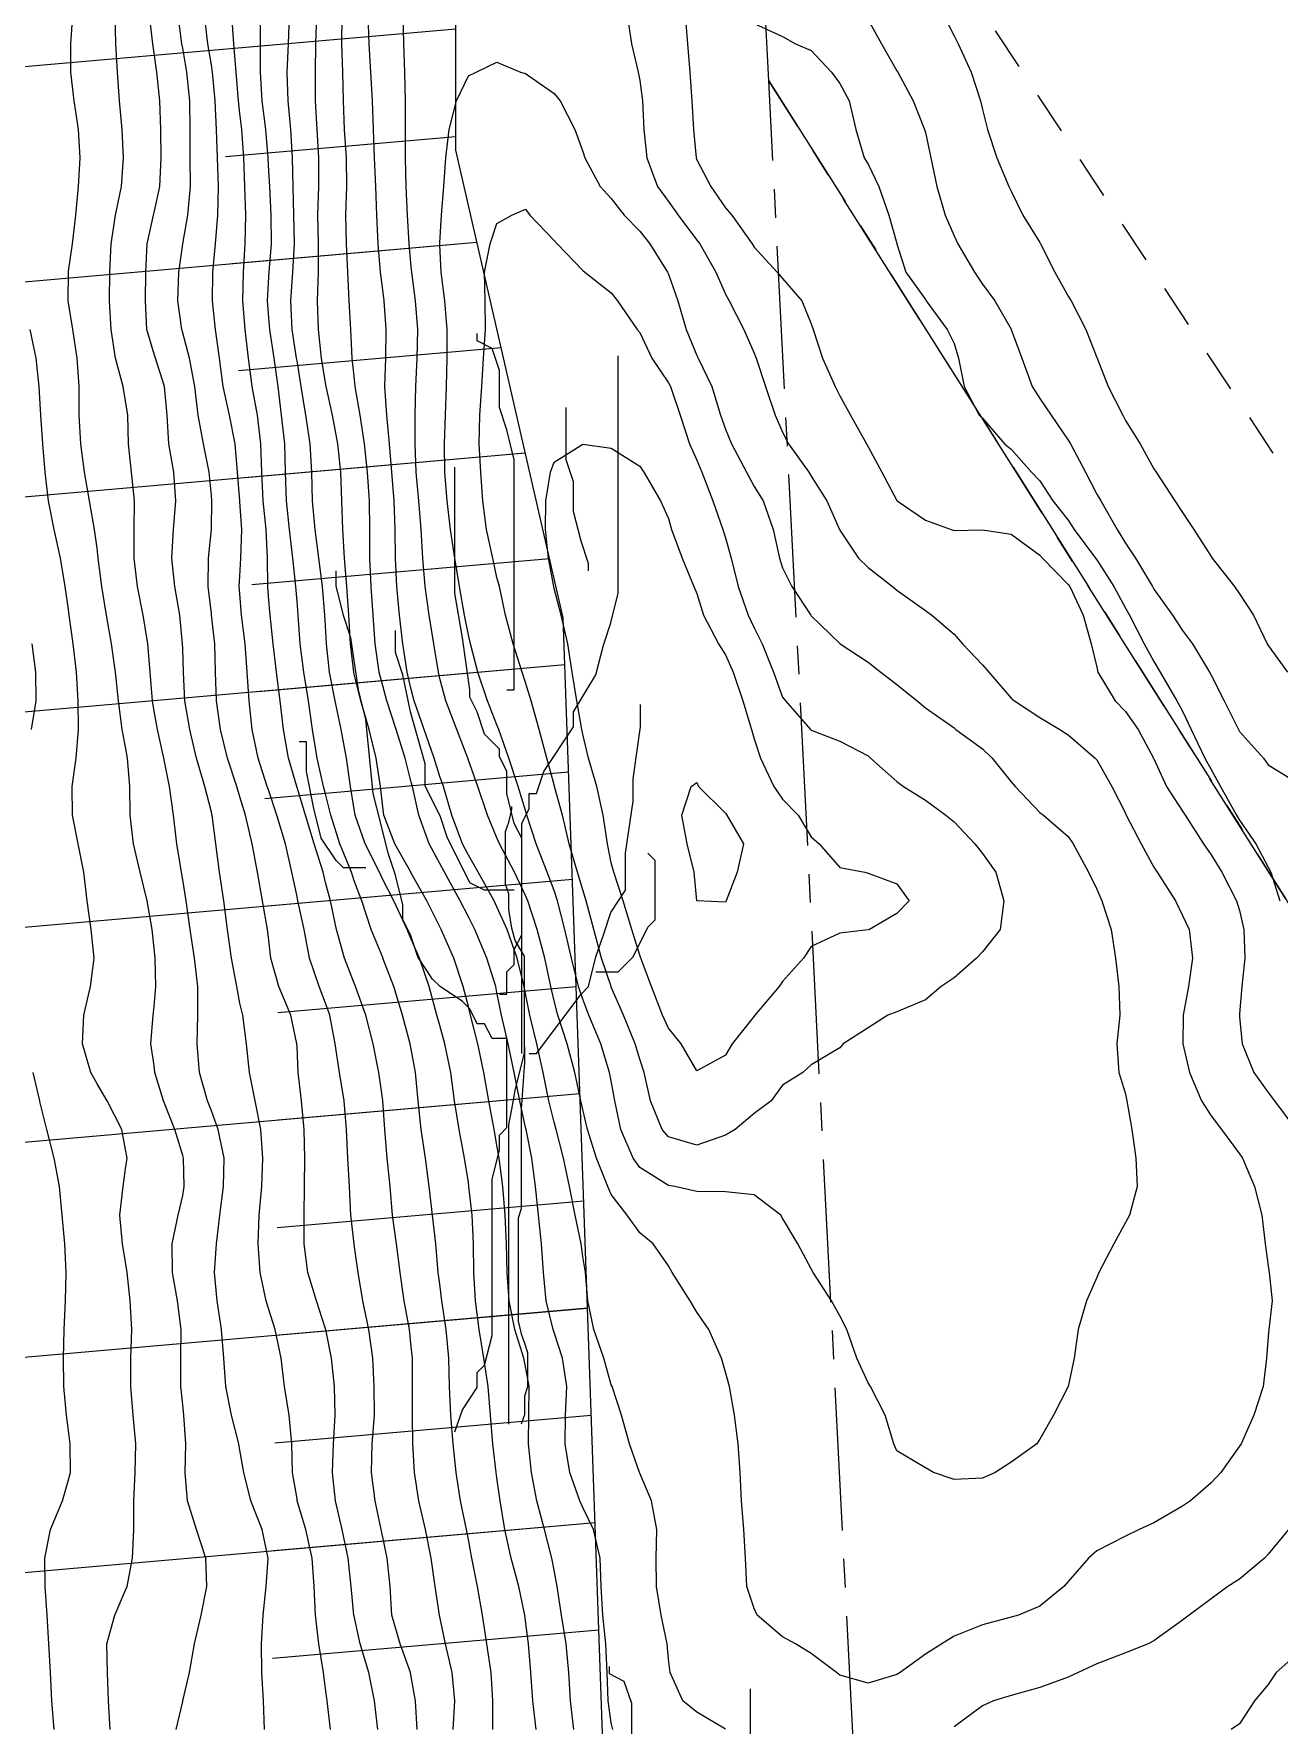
# Model space of a CAD drawing. Header units: centimetres. Extents: x 0 to 642158, y -847 to 649707.
# Drawn here: x 617117.14 to 617138.94, y 621422.33 to 621451.92 of the extents above; entities that cross this region are included whole.
import ezdxf

# ---------------------------------------------------------------- set-up
doc = ezdxf.new("R2010")
doc.units = ezdxf.units.CM
doc.header["$MEASUREMENT"] = 0
doc.linetypes.add('CENTERX2', pattern=[4, 2.5, -0.5, 0.5, -0.5])
doc.linetypes.add('JIS_02_0.7', pattern=[1.35, 0.75, -0.6])
doc.layers.add('MEV_schema paysager_Ha', color=7, linetype='Continuous', lineweight=25, transparency=0.13)
for name, color, linetype, lineweight in [('MEV_schema paysager_V', 7, 'Continuous', 20), ('MEV_vegetal_V', 7, 'Continuous', 25), ('WAL_parcellaire agricole', 7, 'JIS_02_0.7', 25), ('WAL_topographie 0.5', 253, 'Continuous', 20)]:
    doc.layers.add(name, color=color, linetype=linetype, lineweight=lineweight)
doc.layers.add('SPW_parcellaire cadastral', color=7, linetype='CENTERX2', lineweight=25, true_color=0xff0542)
picture_1 = doc.add_image_def('image2.png', size_in_pixel=(6614, 11023))

# ---------------------------------------------------------------- blocks, each defined once
blk = doc.blocks.new('legende vegetal')
at = {"layer": 'MEV_vegetal_V'}
for points in [[(617125.325, 621440.252), (617125.455, 621440.252), (617125.455, 621444.278), (617125.325, 621444.798), (617125.195, 621445.188), (617125.195, 621445.837), (617125.065, 621446.226), (617124.805, 621446.356), (617124.805, 621446.487)], [(617125.195, 621434.927), (617125.325, 621434.927), (617125.325, 621435.317), (617125.455, 621435.446), (617125.455, 621435.706), (617125.585, 621435.966), (617125.585, 621437.914), (617125.715, 621438.174), (617125.715, 621438.434), (617125.845, 621438.434), (617125.975, 621438.823), (617126.494, 621439.603), (617126.494, 621439.863), (617126.884, 621440.512), (617127.014, 621441.031), (617127.144, 621441.421), (617127.274, 621441.94), (617127.274, 621446.097)], [(617126.754, 621442.33), (617126.754, 621442.46), (617126.624, 621442.85), (617126.494, 621443.369), (617126.494, 621443.889), (617126.365, 621444.278), (617126.365, 621445.188)], [(617125.585, 621433.888), (617125.585, 621437.654), (617125.455, 621437.914), (617125.325, 621438.434), (617125.325, 621438.823), (617125.195, 621439.083), (617125.195, 621439.213), (617124.935, 621439.473), (617124.805, 621439.863), (617124.675, 621440.122), (617124.675, 621440.252), (617124.546, 621441.161), (617124.415, 621441.94), (617124.415, 621444.149)], [(617124.415, 621427.264), (617124.546, 621427.653), (617124.805, 621428.043), (617124.805, 621428.303), (617124.935, 621428.433), (617125.065, 621428.952), (617125.065, 621431.68), (617125.195, 621432.2), (617125.195, 621432.459), (617125.325, 621432.589), (617125.325, 621434.148), (617125.065, 621434.148), (617124.935, 621434.407), (617124.805, 621434.407), (617124.675, 621434.667), (617124.546, 621434.797), (617124.156, 621435.057), (617124.026, 621435.187), (617123.766, 621435.576), (617123.636, 621435.966), (617123.506, 621436.226), (617123.506, 621436.486), (617123.376, 621437.005), (617123.246, 621437.395), (617123.116, 621437.914), (617122.986, 621438.434), (617122.856, 621439.732), (617122.726, 621440.252), (617122.596, 621441.161), (617122.466, 621441.551), (617122.337, 621442.07), (617122.337, 621442.33)], [(617125.455, 621436.745), (617124.935, 621436.745), (617124.675, 621436.875), (617124.546, 621437.135), (617124.285, 621437.654), (617124.156, 621438.044), (617123.896, 621438.564), (617123.896, 621438.953), (617123.636, 621439.863), (617123.506, 621440.512), (617123.376, 621440.901), (617123.376, 621441.291)], [(617125.715, 621433.888), (617125.845, 621433.888), (617126.624, 621434.927), (617126.754, 621435.057), (617126.884, 621435.576), (617127.014, 621435.966), (617127.144, 621436.356), (617127.404, 621436.745), (617127.404, 621437.395), (617127.534, 621438.304), (617127.534, 621438.694), (617127.664, 621439.603), (617127.664, 621439.992)], [(617122.856, 621437.135), (617122.466, 621437.135), (617122.337, 621437.265), (617122.077, 621437.654), (617121.947, 621438.174), (617121.817, 621438.823), (617121.817, 621439.343), (617121.687, 621439.343)], [(617125.359, 621427.399), (617125.359, 621432.64), (617125.413, 621432.914), (617125.468, 621433.241), (617125.632, 621433.896), (617125.632, 621435.589), (617125.468, 621435.862), (617125.413, 621436.08), (617125.359, 621436.408), (617125.359, 621436.681), (617125.304, 621436.844), (617125.304, 621437.772), (617125.359, 621437.937), (617125.413, 621438.155), (617125.413, 621438.209)], [(617126.884, 621435.317), (617127.274, 621435.317), (617127.404, 621435.446), (617127.534, 621435.576), (617127.794, 621436.096), (617127.923, 621436.226), (617127.923, 621437.265), (617127.794, 621437.395)], [(617125.632, 621434.005), (617125.632, 621433.732), (617125.577, 621432.914), (617125.577, 621431.166), (617125.523, 621431.003), (617125.523, 621429.201), (617125.577, 621428.982), (617125.632, 621428.819), (617125.686, 621428.655), (617125.686, 621428.054), (617125.632, 621427.891), (617125.632, 621427.563), (617125.577, 621427.399)], [(617127.639, 621416.925), (617127.769, 621416.925), (617127.769, 621420.951), (617127.639, 621421.47), (617127.51, 621421.86), (617127.51, 621422.51), (617127.379, 621422.899), (617127.12, 621423.029), (617127.12, 621423.159)], [(617127.51, 621411.6), (617127.639, 621411.6), (617127.639, 621411.989), (617127.769, 621412.119), (617127.769, 621412.379), (617127.899, 621412.639), (617127.899, 621414.587), (617128.029, 621414.846), (617128.029, 621415.106), (617128.159, 621415.106), (617128.289, 621415.496), (617128.809, 621416.275), (617128.809, 621416.535), (617129.198, 621417.184), (617129.329, 621417.704), (617129.458, 621418.094), (617129.588, 621418.613), (617129.588, 621422.769)]]:
    blk.add_lwpolyline(points, dxfattribs=at)

msp = doc.modelspace()

# ---------------------------------------------------------------- hatches: boundary and pattern name
at = {"layer": 'MEV_schema paysager_Ha', "transparency": 33554687}
h = msp.add_hatch(dxfattribs=at)
h.set_pattern_fill('ANSI31', color=60, scale=30, angle=320)
h.paths.add_polyline_path([(617169.617, 620973.194), (617165.143, 620997.552), (617163.049, 621011.729), (617162.573, 621023.432), (617161.336, 621028.189), (617160.67, 621031.995), (617159.432, 621036.467), (617156.475, 621053.969), (617156.906, 621060.001), (617157.984, 621066.14), (617158.414, 621069.802), (617158.199, 621075.295), (617157.014, 621080.142), (617155.505, 621084.988), (617154.751, 621088.973), (617151.842, 621094.789), (617149.148, 621099.205), (617146.994, 621101.252), (617145.377, 621102.544), (617143.546, 621103.621), (617141.391, 621107.391), (617140.307, 621121.334), (617138.581, 621134.515), (617137.596, 621148.681), (617137.947, 621158.301), (617138.342, 621166.601), (617137.255, 621176.482), (617136.069, 621187.153), (617134.618, 621206.801), (617133.841, 621215.056), (617132.235, 621238.569), (617131.105, 621276.162), (617130.662, 621320.72), (617129.383, 621365.826), (617128.171, 621391.821), (617126.408, 621441.701), (617124.527, 621449.888), (617124.527, 621453.399), (617124.884, 621455.482), (617126.075, 621456.85), (617127.265, 621458.873), (617127.265, 621461.254), (617125.649, 621473.672), (617125.524, 621482.896), (617125.025, 621497.979), (617124.776, 621519.544), (617124.92, 621540.094), (617125.983, 621565.584), (617126.337, 621580.453), (617126.163, 621598.374), (617127.186, 621608.874), (617130.532, 621615.192), (617131.834, 621617.887), (617134.298, 621627.22), (617135.042, 621631.96), (617135.135, 621640.047), (617136.158, 621649.713), (617136.911, 621670.5), (617129.26, 621649.205), (617124.61, 621628.36), (617120.259, 621606.016), (617117.259, 621583.371), (617115.237, 621541.083), (617114.562, 621520.401), (617115.536, 621487.717), (617112.094, 621474.528), (617111.291, 621462.83), (617115.078, 621434.173), (617114.685, 621412.686), (617116.517, 621383.817), (617118.213, 621359.713), (617121.633, 621297.519), (617122.293, 621280.379), (617124.809, 621252.783), (617126.661, 621222.595), (617125.403, 621211.007), (617126.795, 621190.875), (617128.52, 621169.158), (617130.485, 621161.793), (617131.444, 621155.186), (617130.649, 621150.827), (617132.125, 621142.753), (617132.79, 621125.456), (617134.954, 621111.319), (617137.702, 621098.468), (617139.749, 621087.381), (617141.795, 621083.246), (617143.417, 621082.42), (617144.557, 621081.575), (617145.493, 621080.194), (617145.463, 621077.083), (617144.023, 621074.463), (617144.278, 621071.03), (617145.295, 621066.579), (617147.455, 621053.531), (617147.76, 621048.137), (617148.575, 621044.067), (617151.222, 621037.452), (617151.12, 621031.956), (617151.633, 621023.148), (617154.427, 621011.658), (617158.897, 620988.919), (617162.537, 620970.568), (617168.729, 620939.186), (617182.921, 620879.156), (617188.263, 620855.446), (617193.71, 620854.003), (617187.498, 620892.108), (617176.811, 620939.879)])
h = msp.add_hatch(dxfattribs=at)
h.set_pattern_fill('ANSI31', color=60, scale=15, angle=320)
h.paths.add_polyline_path([(617169.617, 620973.194), (617165.143, 620997.552), (617163.049, 621011.729), (617162.573, 621023.432), (617161.336, 621028.189), (617160.67, 621031.995), (617159.432, 621036.467), (617156.475, 621053.969), (617156.906, 621060.001), (617157.984, 621066.14), (617158.414, 621069.802), (617158.199, 621075.295), (617157.014, 621080.142), (617155.505, 621084.988), (617154.751, 621088.973), (617151.842, 621094.789), (617149.148, 621099.205), (617146.994, 621101.252), (617145.377, 621102.544), (617143.546, 621103.621), (617141.391, 621107.391), (617140.307, 621121.334), (617138.581, 621134.515), (617137.596, 621148.681), (617137.947, 621158.301), (617138.342, 621166.601), (617137.255, 621176.482), (617136.069, 621187.153), (617134.618, 621206.801), (617133.841, 621215.056), (617132.235, 621238.569), (617131.105, 621276.162), (617130.662, 621320.72), (617129.383, 621365.826), (617128.171, 621391.821), (617126.408, 621441.701), (617124.527, 621449.888), (617124.527, 621453.399), (617124.884, 621455.482), (617126.075, 621456.85), (617127.265, 621458.873), (617127.265, 621461.254), (617125.649, 621473.672), (617125.524, 621482.896), (617125.025, 621497.979), (617124.776, 621519.544), (617124.92, 621540.094), (617125.983, 621565.584), (617126.337, 621580.453), (617126.163, 621598.374), (617127.186, 621608.874), (617130.532, 621615.192), (617131.834, 621617.887), (617134.298, 621627.22), (617135.042, 621631.96), (617135.135, 621640.047), (617136.158, 621649.713), (617136.911, 621670.5), (617132.957, 621648.368), (617129.989, 621627.895), (617123.162, 621605.493), (617122.123, 621583.834), (617121.418, 621540.656), (617120.578, 621519.454), (617120.8, 621487.646), (617120.576, 621474.663), (617119.681, 621463.134), (617121.439, 621434.424), (617121.208, 621413.2), (617123.756, 621383.971), (617124.633, 621359.105), (617126.907, 621297.599), (617127.217, 621280.099), (617128.476, 621252.652), (617130.286, 621222.294), (617130.788, 621212.114), (617133.595, 621189.8), (617133.864, 621168.997), (617134.545, 621163.04), (617136.407, 621155.367), (617136.033, 621153.22), (617137.061, 621150.231), (617136.705, 621143.134), (617138.509, 621125.82), (617138.985, 621114.157), (617141.16, 621102.299), (617147.01, 621090.064), (617151.616, 621087.22), (617153.107, 621084.646), (617154.311, 621082.965), (617155.38, 621081.272), (617156.272, 621077.352), (617156.539, 621073.164), (617152.956, 621057.576), (617153.92, 621035.982), (617159.694, 621019.068), (617160.419, 620997.657), (617177.679, 620920.157), (617193.56, 620854.923), (617187.498, 620892.108)])

# ---------------------------------------------------------------- linework, layer by layer
at = {"layer": 'MEV_schema paysager_V', "color": 7, "true_color": 0xffffff}
msp.add_lwpolyline([(617133.841, 621215.056), (617132.235, 621238.569), (617131.105, 621276.162), (617130.662, 621320.72), (617129.383, 621365.826), (617128.171, 621391.821), (617126.408, 621441.701), (617124.527, 621449.888), (617124.527, 621453.399), (617124.884, 621455.482), (617126.075, 621456.85), (617127.265, 621458.873), (617127.265, 621461.254), (617125.649, 621473.672)], dxfattribs=at)
at = {"layer": 'SPW_parcellaire cadastral'}
for points in [[(617139.066, 621436.775), (617130.009, 621451.1), (617127.627, 621496.147), (617169.644, 621516.623), (617184.565, 621496.923), (617188.95, 621491.134), (617194.248, 621484.055), (617204.839, 621469.985), (617199.676, 621467.306), (617139.066, 621436.775)], [(617132.11, 621409.755), (617130.009, 621451.1), (617139.066, 621436.775), (617141.61, 621432.251), (617143.903, 621428.732), (617147.852, 621422.599), (617149.065, 621420.968), (617174.195, 621431.981), (617174.762, 621431.087), (617176.57, 621428.242), (617177.164, 621427.307), (617179.728, 621422.621), (617182.3, 621418.043)]]:
    msp.add_lwpolyline(points, dxfattribs=at)
at = {"layer": 'WAL_parcellaire agricole'}
msp.add_lwpolyline([(617178.694, 621525.406), (617169.395, 621516.805), (617204.2, 621470.91), (617145.554, 621439.653), (617141.804, 621440.07), (617130.136, 621457.818), (617127.298, 621493.501), (617126.094, 621527.1), (617126.792, 621546.3), (617149.99, 621562.103), (617178.694, 621525.406)], dxfattribs=at)
at = {"layer": 'WAL_topographie 0.5'}
for points in [[(617119.637, 621422.25), (617119.75, 621422.743), (617119.752, 621422.75), (617119.865, 621423.25), (617119.953, 621423.75), (617120.071, 621424.25), (617120.172, 621424.75), (617120.153, 621425.25), (617119.992, 621425.75), (617119.832, 621426.25), (617119.792, 621426.75), (617119.806, 621427.25), (617119.769, 621427.75), (617119.75, 621427.933), (617119.717, 621428.25), (617119.714, 621428.75), (617119.719, 621429.25), (617119.658, 621429.75), (617119.573, 621430.25), (617119.564, 621430.75), (617119.672, 621431.25), (617119.75, 621431.596), (617119.776, 621431.75), (617119.763, 621432.25), (617119.75, 621432.296), (617119.611, 621432.75), (617119.412, 621433.25), (617119.263, 621433.75), (617119.25, 621433.867), (617119.189, 621434.25), (617119.231, 621434.75), (617119.25, 621434.902), (617119.28, 621435.25), (617119.265, 621435.75), (617119.25, 621435.917), (617119.213, 621436.25), (617119.128, 621436.75), (617119.006, 621437.25), (617118.889, 621437.75), (617118.83, 621438.25), (617118.826, 621438.75), (617118.785, 621439.25), (617118.75, 621439.445), (617118.691, 621439.75), (617118.623, 621440.25), (617118.575, 621440.75), (617118.504, 621441.25), (617118.415, 621441.75), (617118.334, 621442.25), (617118.271, 621442.75), (617118.25, 621442.925), (617118.207, 621443.25), (617118.118, 621443.75), (617118.028, 621444.25), (617117.964, 621444.75), (617117.939, 621445.25), (617117.934, 621445.75), (617117.899, 621446.25), (617117.825, 621446.75), (617117.75, 621447.213), (617117.743, 621447.25), (617117.747, 621447.75), (617117.75, 621447.769), (617117.817, 621448.25), (617117.876, 621448.75), (617117.927, 621449.25), (617117.955, 621449.75), (617117.925, 621450.25), (617117.851, 621450.75), (617117.793, 621451.25), (617117.788, 621451.75), (617117.826, 621452.25)], [(617121.182, 621422.25), (617121.161, 621422.75), (617121.136, 621423.25), (617121.13, 621423.75), (617121.156, 621424.25), (617121.209, 621424.75), (617121.245, 621425.25), (617121.141, 621425.75), (617120.942, 621426.25), (617120.82, 621426.75), (617120.75, 621427.138), (617120.729, 621427.25), (617120.602, 621427.75), (617120.501, 621428.25), (617120.467, 621428.75), (617120.428, 621429.25), (617120.352, 621429.75), (617120.306, 621430.25), (617120.339, 621430.75), (617120.401, 621431.25), (617120.465, 621431.75), (617120.474, 621432.25), (617120.369, 621432.75), (617120.25, 621433.074), (617120.181, 621433.25), (617120.043, 621433.75), (617120.002, 621434.25), (617120.016, 621434.75), (617120.011, 621435.25), (617119.953, 621435.75), (617119.881, 621436.25), (617119.812, 621436.75), (617119.75, 621437.118), (617119.726, 621437.25), (617119.646, 621437.75), (617119.588, 621438.25), (617119.517, 621438.75), (617119.42, 621439.25), (617119.305, 621439.75), (617119.25, 621440.071), (617119.219, 621440.25), (617119.179, 621440.75), (617119.136, 621441.25), (617119.055, 621441.75), (617118.958, 621442.25), (617118.901, 621442.75), (617118.902, 621443.25), (617118.905, 621443.75), (617118.852, 621444.25), (617118.801, 621444.75), (617118.79, 621445.25), (617118.75, 621445.5), (617118.708, 621445.75), (617118.574, 621446.25), (617118.494, 621446.75), (617118.469, 621447.25), (617118.476, 621447.75), (617118.499, 621448.25), (617118.574, 621448.75), (617118.678, 621449.25), (617118.713, 621449.75), (617118.687, 621450.25), (617118.641, 621450.75), (617118.605, 621451.25), (617118.578, 621451.75), (617118.566, 621452.25)], [(617122.336, 621422.25), (617122.277, 621422.75), (617122.25, 621422.968), (617122.211, 621423.25), (617122.132, 621423.75), (617122.075, 621424.25), (617122.051, 621424.75), (617122.015, 621425.25), (617121.905, 621425.75), (617121.755, 621426.25), (617121.75, 621426.285), (617121.673, 621426.75), (617121.66, 621427.25), (617121.614, 621427.75), (617121.533, 621428.25), (617121.475, 621428.75), (617121.37, 621429.25), (617121.25, 621429.615), (617121.209, 621429.75), (617121.103, 621430.25), (617121.07, 621430.75), (617121.089, 621431.25), (617121.135, 621431.75), (617121.153, 621432.25), (617121.114, 621432.75), (617121.019, 621433.25), (617120.92, 621433.75), (617120.863, 621434.25), (617120.8, 621434.75), (617120.75, 621434.962), (617120.698, 621435.25), (617120.601, 621435.75), (617120.533, 621436.25), (617120.466, 621436.75), (617120.391, 621437.25), (617120.326, 621437.75), (617120.263, 621438.25), (617120.25, 621438.304), (617120.138, 621438.75), (617119.99, 621439.25), (617119.872, 621439.75), (617119.788, 621440.25), (617119.76, 621440.75), (617119.75, 621441.162), (617119.748, 621441.25), (617119.696, 621441.75), (617119.609, 621442.25), (617119.556, 621442.75), (617119.586, 621443.25), (617119.629, 621443.75), (617119.594, 621444.25), (617119.508, 621444.75), (617119.475, 621445.25), (617119.429, 621445.75), (617119.27, 621446.25), (617119.25, 621446.316), (617119.118, 621446.75), (617119.096, 621447.25), (617119.106, 621447.75), (617119.126, 621448.25), (617119.238, 621448.75), (617119.25, 621448.796), (617119.346, 621449.25), (617119.369, 621449.75), (617119.368, 621450.25), (617119.35, 621450.75), (617119.295, 621451.25), (617119.25, 621451.587), (617119.225, 621451.75), (617119.168, 621452.25)], [(617123.165, 621422.25), (617123.104, 621422.75), (617123.009, 621423.25), (617122.857, 621423.75), (617122.75, 621424.235), (617122.747, 621424.25), (617122.696, 621424.75), (617122.643, 621425.25), (617122.542, 621425.75), (617122.425, 621426.25), (617122.373, 621426.75), (617122.39, 621427.25), (617122.418, 621427.75), (617122.404, 621428.25), (617122.353, 621428.75), (617122.254, 621429.25), (617122.25, 621429.263), (617122.09, 621429.75), (617121.941, 621430.25), (617121.876, 621430.75), (617121.873, 621431.25), (617121.883, 621431.75), (617121.886, 621432.25), (617121.872, 621432.75), (617121.828, 621433.25), (617121.772, 621433.75), (617121.75, 621434.194), (617121.747, 621434.25), (617121.644, 621434.75), (617121.432, 621435.25), (617121.294, 621435.75), (617121.25, 621436.116), (617121.234, 621436.25), (617121.147, 621436.75), (617121.059, 621437.25), (617120.967, 621437.75), (617120.849, 621438.25), (617120.75, 621438.572), (617120.697, 621438.75), (617120.53, 621439.25), (617120.41, 621439.75), (617120.342, 621440.25), (617120.322, 621440.75), (617120.309, 621441.25), (617120.253, 621441.75), (617120.25, 621441.78), (617120.194, 621442.25), (617120.199, 621442.75), (617120.25, 621443.25), (617120.25, 621443.25), (617120.257, 621443.75), (617120.25, 621443.844), (617120.211, 621444.25), (617120.114, 621444.75), (617120.02, 621445.25), (617119.961, 621445.75), (617119.868, 621446.25), (617119.75, 621446.69), (617119.731, 621446.75), (617119.663, 621447.25), (617119.681, 621447.75), (617119.75, 621448.24), (617119.751, 621448.25), (617119.841, 621448.75), (617119.887, 621449.25), (617119.881, 621449.75), (617119.881, 621450.25), (617119.876, 621450.75), (617119.822, 621451.25), (617119.75, 621451.674), (617119.735, 621451.75), (617119.669, 621452.25)], [(617123.85, 621422.25), (617123.824, 621422.75), (617123.75, 621423.175), (617123.736, 621423.25), (617123.554, 621423.75), (617123.407, 621424.25), (617123.378, 621424.75), (617123.33, 621425.25), (617123.25, 621425.616), (617123.224, 621425.75), (617123.116, 621426.25), (617123.051, 621426.75), (617123.068, 621427.25), (617123.106, 621427.75), (617123.103, 621428.25), (617123.074, 621428.75), (617123.005, 621429.25), (617122.902, 621429.75), (617122.819, 621430.25), (617122.75, 621430.736), (617122.748, 621430.75), (617122.691, 621431.25), (617122.666, 621431.75), (617122.641, 621432.25), (617122.614, 621432.75), (617122.573, 621433.25), (617122.493, 621433.75), (617122.417, 621434.25), (617122.323, 621434.75), (617122.25, 621434.959), (617122.14, 621435.25), (617121.97, 621435.75), (617121.873, 621436.25), (617121.766, 621436.75), (617121.75, 621436.825), (617121.66, 621437.25), (617121.547, 621437.75), (617121.398, 621438.25), (617121.25, 621438.691), (617121.23, 621438.75), (617121.071, 621439.25), (617120.966, 621439.75), (617120.91, 621440.25), (617120.875, 621440.75), (617120.841, 621441.25), (617120.78, 621441.75), (617120.75, 621442.125), (617120.739, 621442.25), (617120.75, 621442.432), (617120.766, 621442.75), (617120.781, 621443.25), (617120.75, 621443.733), (617120.749, 621443.75), (617120.709, 621444.25), (617120.669, 621444.75), (617120.566, 621445.25), (617120.457, 621445.75), (617120.391, 621446.25), (617120.325, 621446.75), (617120.273, 621447.25), (617120.277, 621447.75), (617120.32, 621448.25), (617120.363, 621448.75), (617120.373, 621449.25), (617120.358, 621449.75), (617120.341, 621450.25), (617120.317, 621450.75), (617120.269, 621451.25), (617120.25, 621451.379), (617120.19, 621451.75), (617120.132, 621452.25)], [(617124.483, 621422.25), (617124.514, 621422.75), (617124.464, 621423.25), (617124.351, 621423.75), (617124.25, 621424.225), (617124.244, 621424.25), (617124.166, 621424.75), (617124.1, 621425.25), (617123.998, 621425.75), (617123.883, 621426.25), (617123.806, 621426.75), (617123.775, 621427.25), (617123.769, 621427.75), (617123.772, 621428.25), (617123.769, 621428.75), (617123.75, 621428.948), (617123.719, 621429.25), (617123.627, 621429.75), (617123.557, 621430.25), (617123.491, 621430.75), (617123.424, 621431.25), (617123.378, 621431.75), (617123.329, 621432.25), (617123.286, 621432.75), (617123.251, 621433.25), (617123.25, 621433.256), (617123.182, 621433.75), (617123.082, 621434.25), (617122.957, 621434.75), (617122.776, 621435.25), (617122.75, 621435.311), (617122.581, 621435.75), (617122.442, 621436.25), (617122.333, 621436.75), (617122.25, 621437.072), (617122.205, 621437.25), (617122.051, 621437.75), (617121.899, 621438.25), (617121.75, 621438.733), (617121.744, 621438.75), (617121.598, 621439.25), (617121.512, 621439.75), (617121.455, 621440.25), (617121.389, 621440.75), (617121.33, 621441.25), (617121.277, 621441.75), (617121.25, 621442.078), (617121.236, 621442.25), (617121.231, 621442.75), (617121.208, 621443.25), (617121.156, 621443.75), (617121.131, 621444.25), (617121.117, 621444.75), (617121.056, 621445.25), (617120.965, 621445.75), (617120.898, 621446.25), (617120.843, 621446.75), (617120.804, 621447.25), (617120.812, 621447.75), (617120.843, 621448.25), (617120.853, 621448.75), (617120.838, 621449.25), (617120.817, 621449.75), (617120.783, 621450.25), (617120.75, 621450.529), (617120.725, 621450.75), (617120.683, 621451.25), (617120.644, 621451.75), (617120.606, 621452.25)], [(617125.175, 621422.25), (617125.18, 621422.75), (617125.147, 621423.25), (617125.07, 621423.75), (617124.998, 621424.25), (617124.911, 621424.75), (617124.812, 621425.25), (617124.75, 621425.576), (617124.716, 621425.75), (617124.614, 621426.25), (617124.535, 621426.75), (617124.483, 621427.25), (617124.441, 621427.75), (617124.42, 621428.25), (617124.405, 621428.75), (617124.362, 621429.25), (617124.286, 621429.75), (617124.25, 621430.045), (617124.222, 621430.25), (617124.182, 621430.75), (617124.123, 621431.25), (617124.061, 621431.75), (617123.999, 621432.25), (617123.923, 621432.75), (617123.869, 621433.25), (617123.824, 621433.75), (617123.75, 621434.153), (617123.732, 621434.25), (617123.596, 621434.75), (617123.443, 621435.25), (617123.254, 621435.75), (617123.25, 621435.76), (617123.047, 621436.25), (617122.885, 621436.75), (617122.75, 621437.104), (617122.701, 621437.25), (617122.498, 621437.75), (617122.344, 621438.25), (617122.25, 621438.624), (617122.215, 621438.75), (617122.1, 621439.25), (617122.021, 621439.75), (617121.951, 621440.25), (617121.868, 621440.75), (617121.805, 621441.25), (617121.771, 621441.75), (617121.75, 621441.997), (617121.727, 621442.25), (617121.678, 621442.75), (617121.619, 621443.25), (617121.565, 621443.75), (617121.551, 621444.25), (617121.534, 621444.75), (617121.481, 621445.25), (617121.417, 621445.75), (617121.348, 621446.25), (617121.272, 621446.75), (617121.25, 621447.028), (617121.231, 621447.25), (617121.25, 621447.566), (617121.261, 621447.75), (617121.301, 621448.25), (617121.299, 621448.75), (617121.271, 621449.25), (617121.25, 621449.62), (617121.243, 621449.75), (617121.205, 621450.25), (617121.141, 621450.75), (617121.11, 621451.25), (617121.111, 621451.75), (617121.11, 621452.25)], [(617125.938, 621422.25), (617125.877, 621422.75), (617125.841, 621423.25), (617125.799, 621423.75), (617125.75, 621424.153), (617125.737, 621424.25), (617125.63, 621424.75), (617125.5, 621425.25), (617125.39, 621425.75), (617125.306, 621426.25), (617125.25, 621426.652), (617125.235, 621426.75), (617125.176, 621427.25), (617125.138, 621427.75), (617125.094, 621428.25), (617125.019, 621428.75), (617124.938, 621429.25), (617124.874, 621429.75), (617124.843, 621430.25), (617124.838, 621430.75), (617124.814, 621431.25), (617124.76, 621431.75), (617124.75, 621431.824), (617124.682, 621432.25), (617124.588, 621432.75), (617124.507, 621433.25), (617124.442, 621433.75), (617124.34, 621434.25), (617124.25, 621434.571), (617124.199, 621434.75), (617124.062, 621435.25), (617123.892, 621435.75), (617123.75, 621436.081), (617123.675, 621436.25), (617123.446, 621436.75), (617123.25, 621437.124), (617123.193, 621437.25), (617122.944, 621437.75), (617122.768, 621438.25), (617122.75, 621438.353), (617122.684, 621438.75), (617122.613, 621439.25), (617122.522, 621439.75), (617122.415, 621440.25), (617122.319, 621440.75), (617122.266, 621441.25), (617122.25, 621441.563), (617122.239, 621441.75), (617122.194, 621442.25), (617122.13, 621442.75), (617122.066, 621443.25), (617122.021, 621443.75), (617122.011, 621444.25), (617121.978, 621444.75), (617121.902, 621445.25), (617121.825, 621445.75), (617121.75, 621446.201), (617121.743, 621446.25), (617121.667, 621446.75), (617121.64, 621447.25), (617121.676, 621447.75), (617121.705, 621448.25), (617121.695, 621448.75), (617121.683, 621449.25), (617121.671, 621449.75), (617121.639, 621450.25), (617121.595, 621450.75), (617121.58, 621451.25), (617121.598, 621451.75), (617121.618, 621452.25)], [(617126.597, 621422.25), (617126.539, 621422.75), (617126.509, 621423.25), (617126.46, 621423.75), (617126.382, 621424.25), (617126.304, 621424.75), (617126.25, 621425.036), (617126.209, 621425.25), (617126.08, 621425.75), (617125.95, 621426.25), (617125.854, 621426.75), (617125.799, 621427.25), (617125.805, 621427.75), (617125.815, 621428.25), (617125.75, 621428.605), (617125.72, 621428.75), (617125.563, 621429.25), (617125.464, 621429.75), (617125.43, 621430.25), (617125.419, 621430.75), (617125.394, 621431.25), (617125.353, 621431.75), (617125.288, 621432.25), (617125.25, 621432.476), (617125.202, 621432.75), (617125.11, 621433.25), (617125.022, 621433.75), (617124.916, 621434.25), (617124.788, 621434.75), (617124.75, 621434.905), (617124.659, 621435.25), (617124.492, 621435.75), (617124.274, 621436.25), (617124.25, 621436.297), (617124.024, 621436.75), (617123.75, 621437.238), (617123.744, 621437.25), (617123.462, 621437.75), (617123.269, 621438.25), (617123.25, 621438.394), (617123.209, 621438.75), (617123.136, 621439.25), (617123.013, 621439.75), (617122.865, 621440.25), (617122.75, 621440.718), (617122.743, 621440.75), (617122.683, 621441.25), (617122.654, 621441.75), (617122.62, 621442.25), (617122.578, 621442.75), (617122.549, 621443.25), (617122.536, 621443.75), (617122.514, 621444.25), (617122.463, 621444.75), (617122.369, 621445.25), (617122.262, 621445.75), (617122.25, 621445.815), (617122.181, 621446.25), (617122.124, 621446.75), (617122.108, 621447.25), (617122.126, 621447.75), (617122.126, 621448.25), (617122.114, 621448.75), (617122.129, 621449.25), (617122.132, 621449.75), (617122.1, 621450.25), (617122.076, 621450.75), (617122.072, 621451.25), (617122.078, 621451.75), (617122.094, 621452.25)], [(617127.275, 621422.25), (617127.25, 621422.369), (617127.194, 621422.75), (617127.176, 621423.25), (617127.157, 621423.75), (617127.102, 621424.25), (617127.074, 621424.75), (617127.055, 621425.25), (617126.942, 621425.75), (617126.75, 621426.135), (617126.701, 621426.25), (617126.528, 621426.75), (617126.444, 621427.25), (617126.451, 621427.75), (617126.473, 621428.25), (617126.394, 621428.75), (617126.25, 621429.195), (617126.231, 621429.25), (617126.11, 621429.75), (617126.064, 621430.25), (617126.027, 621430.75), (617125.975, 621431.25), (617125.925, 621431.75), (617125.858, 621432.25), (617125.758, 621432.75), (617125.75, 621432.786), (617125.648, 621433.25), (617125.551, 621433.75), (617125.445, 621434.25), (617125.331, 621434.75), (617125.25, 621435.149), (617125.227, 621435.25), (617125.074, 621435.75), (617124.862, 621436.25), (617124.75, 621436.47), (617124.606, 621436.75), (617124.329, 621437.25), (617124.25, 621437.403), (617124.063, 621437.75), (617123.882, 621438.25), (617123.771, 621438.75), (617123.75, 621438.827), (617123.64, 621439.25), (617123.486, 621439.75), (617123.321, 621440.25), (617123.25, 621440.511), (617123.189, 621440.75), (617123.118, 621441.25), (617123.08, 621441.75), (617123.048, 621442.25), (617123.022, 621442.75), (617123.022, 621443.25), (617123.018, 621443.75), (617122.983, 621444.25), (617122.932, 621444.75), (617122.856, 621445.25), (617122.768, 621445.75), (617122.75, 621445.932), (617122.716, 621446.25), (617122.689, 621446.75), (617122.663, 621447.25), (617122.639, 621447.75), (617122.615, 621448.25), (617122.607, 621448.75), (617122.622, 621449.25), (617122.613, 621449.75), (617122.582, 621450.25), (617122.565, 621450.75), (617122.551, 621451.25), (617122.536, 621451.75), (617122.539, 621452.25)], [(617129.25, 621422.257), (617128.75, 621422.554), (617128.502, 621422.75), (617128.284, 621423.25), (617128.25, 621423.481), (617128.227, 621423.75), (617128.122, 621424.25), (617128.041, 621424.75), (617128.037, 621425.25), (617128.047, 621425.75), (617127.953, 621426.25), (617127.75, 621426.736), (617127.744, 621426.75), (617127.567, 621427.25), (617127.431, 621427.75), (617127.267, 621428.25), (617127.25, 621428.281), (617127.12, 621428.75), (617126.948, 621429.25), (617126.838, 621429.75), (617126.8, 621430.25), (617126.75, 621430.529), (617126.723, 621430.75), (617126.621, 621431.25), (617126.521, 621431.75), (617126.417, 621432.25), (617126.284, 621432.75), (617126.25, 621432.881), (617126.16, 621433.25), (617126.06, 621433.75), (617125.949, 621434.25), (617125.827, 621434.75), (617125.75, 621435.132), (617125.726, 621435.25), (617125.604, 621435.75), (617125.427, 621436.25), (617125.25, 621436.647), (617125.2, 621436.75), (617124.92, 621437.25), (617124.75, 621437.552), (617124.648, 621437.75), (617124.459, 621438.25), (617124.311, 621438.75), (617124.25, 621438.927), (617124.151, 621439.25), (617123.973, 621439.75), (617123.8, 621440.25), (617123.75, 621440.447), (617123.679, 621440.75), (617123.602, 621441.25), (617123.541, 621441.75), (617123.495, 621442.25), (617123.472, 621442.75), (617123.47, 621443.25), (617123.451, 621443.75), (617123.409, 621444.25), (617123.368, 621444.75), (617123.324, 621445.25), (617123.289, 621445.75), (617123.303, 621446.25), (617123.312, 621446.75), (617123.273, 621447.25), (617123.25, 621447.443), (617123.213, 621447.75), (617123.171, 621448.25), (617123.149, 621448.75), (617123.13, 621449.25), (617123.106, 621449.75), (617123.087, 621450.25), (617123.072, 621450.75), (617123.043, 621451.25), (617123.01, 621451.75), (617122.998, 621452.25)], [(617132.308, 621423.25), (617132.25, 621423.213), (617131.75, 621423.062), (617131.25, 621423.203), (617131.193, 621423.25), (617130.75, 621423.583), (617130.473, 621423.75), (617130.25, 621423.873), (617129.807, 621424.25), (617129.75, 621424.369), (617129.625, 621424.75), (617129.599, 621425.25), (617129.572, 621425.75), (617129.532, 621426.25), (617129.506, 621426.75), (617129.474, 621427.25), (617129.41, 621427.75), (617129.318, 621428.25), (617129.25, 621428.504), (617129.179, 621428.75), (617128.957, 621429.25), (617128.75, 621429.555), (617128.63, 621429.75), (617128.319, 621430.25), (617128.25, 621430.364), (617127.986, 621430.75), (617127.75, 621430.944), (617127.53, 621431.25), (617127.25, 621431.615), (617127.191, 621431.75), (617126.99, 621432.25), (617126.834, 621432.75), (617126.75, 621433.1), (617126.715, 621433.25), (617126.615, 621433.75), (617126.481, 621434.25), (617126.318, 621434.75), (617126.25, 621435), (617126.19, 621435.25), (617126.086, 621435.75), (617125.952, 621436.25), (617125.788, 621436.75), (617125.75, 621436.845), (617125.554, 621437.25), (617125.293, 621437.75), (617125.25, 621437.855), (617125.083, 621438.25), (617124.915, 621438.75), (617124.75, 621439.215), (617124.739, 621439.25), (617124.55, 621439.75), (617124.354, 621440.25), (617124.25, 621440.639), (617124.226, 621440.75), (617124.146, 621441.25), (617124.062, 621441.75), (617123.991, 621442.25), (617123.952, 621442.75), (617123.925, 621443.25), (617123.883, 621443.75), (617123.837, 621444.25), (617123.817, 621444.75), (617123.82, 621445.25), (617123.831, 621445.75), (617123.855, 621446.25), (617123.866, 621446.75), (617123.826, 621447.25), (617123.759, 621447.75), (617123.75, 621447.846), (617123.711, 621448.25), (617123.684, 621448.75), (617123.663, 621449.25), (617123.649, 621449.75), (617123.65, 621450.25), (617123.651, 621450.75), (617123.638, 621451.25), (617123.618, 621451.75), (617123.61, 621452.25)], [(617127.531, 621452.25), (617127.602, 621451.75), (617127.722, 621451.25), (617127.75, 621451.107), (617127.797, 621450.75), (617127.822, 621450.25), (617127.872, 621449.75), (617128.058, 621449.25), (617128.25, 621448.986), (617128.42, 621448.75), (617128.75, 621448.313), (617128.798, 621448.25), (617129.078, 621447.75), (617129.25, 621447.367), (617129.315, 621447.25), (617129.572, 621446.75), (617129.75, 621446.333), (617129.787, 621446.25), (617129.953, 621445.75), (617130.119, 621445.25), (617130.25, 621444.953), (617130.351, 621444.75), (617130.709, 621444.25), (617130.75, 621444.185), (617131.026, 621443.75), (617131.244, 621443.25), (617131.25, 621443.239), (617131.576, 621442.75), (617131.75, 621442.582), (617132.172, 621442.25), (617132.25, 621442.187), (617132.75, 621441.829), (617132.864, 621441.75), (617133.25, 621441.417), (617133.401, 621441.25), (617133.75, 621440.879), (617133.858, 621440.75), (617134.25, 621440.3), (617134.307, 621440.25), (617134.75, 621439.958), (617135.105, 621439.75), (617135.25, 621439.656), (617135.719, 621439.25), (617135.75, 621439.216), (617136.014, 621438.75), (617136.25, 621438.283), (617136.266, 621438.25), (617136.526, 621437.75), (617136.75, 621437.339), (617136.804, 621437.25), (617137.125, 621436.75), (617137.25, 621436.497), (617137.364, 621436.25), (617137.425, 621435.75), (617137.354, 621435.25), (617137.262, 621434.75), (617137.255, 621434.25), (617137.37, 621433.75), (617137.582, 621433.25), (617137.75, 621432.988), (617137.935, 621432.75), (617138.25, 621432.324), (617138.298, 621432.25), (617138.509, 621431.75), (617138.641, 621431.25), (617138.698, 621430.75), (617138.75, 621430.365), (617138.769, 621430.25), (617138.818, 621429.75), (617138.761, 621429.25), (617138.75, 621429.125), (617138.72, 621428.75), (617138.663, 621428.25), (617138.501, 621427.75), (617138.277, 621427.25), (617138.25, 621427.206), (617137.92, 621426.75), (617137.75, 621426.565), (617137.387, 621426.25), (617137.25, 621426.156), (617136.75, 621425.869), (617136.49, 621425.75), (617136.25, 621425.635), (617135.75, 621425.377), (617135.606, 621425.25), (617135.25, 621424.843), (617135.175, 621424.75), (617134.75, 621424.408), (617134.378, 621424.25), (617134.25, 621424.214), (617133.75, 621424.084), (617133.25, 621423.881), (617133.034, 621423.75), (617132.75, 621423.571), (617132.308, 621423.25)], [(617128.543, 621452.25), (617128.585, 621451.75), (617128.626, 621451.25), (617128.663, 621450.75), (617128.687, 621450.25), (617128.737, 621449.75), (617128.75, 621449.715), (617128.992, 621449.25), (617129.25, 621448.876), (617129.359, 621448.75), (617129.715, 621448.25), (617129.75, 621448.19), (617130.157, 621447.75), (617130.25, 621447.643), (617130.587, 621447.25), (617130.75, 621446.848), (617130.782, 621446.75), (617130.95, 621446.25), (617131.168, 621445.75), (617131.25, 621445.586), (617131.438, 621445.25), (617131.718, 621444.75), (617131.75, 621444.694), (617131.988, 621444.25), (617132.25, 621443.756), (617132.257, 621443.75), (617132.75, 621443.414), (617133.199, 621443.25), (617133.25, 621443.232), (617133.75, 621443.245), (617134.25, 621443.166), (617134.75, 621442.802), (617134.798, 621442.75), (617135.25, 621442.285), (617135.275, 621442.25), (617135.509, 621441.75), (617135.652, 621441.25), (617135.75, 621440.842), (617135.769, 621440.75), (617136.073, 621440.25), (617136.25, 621440.063), (617136.475, 621439.75), (617136.744, 621439.25), (617136.75, 621439.237), (617136.972, 621438.75), (617137.25, 621438.321), (617137.296, 621438.25), (617137.62, 621437.75), (617137.75, 621437.554), (617137.937, 621437.25), (617138.196, 621436.75), (617138.25, 621436.58), (617138.325, 621436.25), (617138.343, 621435.75), (617138.291, 621435.25), (617138.25, 621434.772), (617138.248, 621434.75), (617138.25, 621434.721), (617138.295, 621434.25), (617138.5, 621433.75), (617138.75, 621433.399), (617138.861, 621433.25), (617139.232, 621432.75)], [(617129.75, 621452.103), (617130.25, 621451.876), (617130.478, 621451.75), (617130.75, 621451.631), (617131.107, 621451.25), (617131.25, 621451.051), (617131.412, 621450.75), (617131.529, 621450.25), (617131.679, 621449.75), (617131.75, 621449.643), (617131.935, 621449.25), (617132.11, 621448.75), (617132.25, 621448.256), (617132.251, 621448.25), (617132.406, 621447.75), (617132.75, 621447.272), (617132.764, 621447.25), (617133.128, 621446.75), (617133.25, 621446.505), (617133.329, 621446.25), (617133.429, 621445.75), (617133.691, 621445.25), (617133.75, 621445.195), (617134.135, 621444.75), (617134.25, 621444.657), (617134.605, 621444.25), (617134.75, 621444.103), (617134.977, 621443.75), (617135.25, 621443.414), (617135.355, 621443.25), (617135.726, 621442.75), (617135.75, 621442.718), (617136.046, 621442.25), (617136.25, 621441.875), (617136.324, 621441.75), (617136.58, 621441.25), (617136.75, 621440.939), (617136.861, 621440.75), (617137.15, 621440.25), (617137.25, 621440.068), (617137.402, 621439.75), (617137.638, 621439.25), (617137.75, 621439.048), (617137.917, 621438.75), (617138.196, 621438.25), (617138.25, 621438.164), (617138.531, 621437.75), (617138.75, 621437.338), (617138.797, 621437.25), (617138.953, 621436.75)], [(617131.75, 621452.168), (617131.981, 621451.75), (617132.25, 621451.276), (617132.265, 621451.25), (617132.537, 621450.75), (617132.736, 621450.25), (617132.75, 621450.194), (617132.845, 621449.75), (617132.949, 621449.25), (617133.093, 621448.75), (617133.25, 621448.387), (617133.316, 621448.25), (617133.611, 621447.75), (617133.75, 621447.543), (617133.967, 621447.25), (617134.25, 621446.752), (617134.251, 621446.75), (617134.438, 621446.25), (617134.617, 621445.75), (617134.75, 621445.542), (617134.949, 621445.25), (617135.25, 621444.814), (617135.289, 621444.75), (617135.549, 621444.25), (617135.75, 621443.867), (617135.818, 621443.75), (617136.107, 621443.25), (617136.25, 621443.011), (617136.426, 621442.75), (617136.725, 621442.25), (617136.75, 621442.207), (617137.075, 621441.75), (617137.25, 621441.48), (617137.425, 621441.25), (617137.725, 621440.75), (617137.75, 621440.7), (617137.977, 621440.25), (617138.231, 621439.75), (617138.25, 621439.716), (617138.668, 621439.25), (617138.75, 621439.13), (617139.25, 621438.823)], [(617133.067, 621452.25), (617133.25, 621451.885), (617133.321, 621451.75), (617133.551, 621451.25), (617133.714, 621450.75), (617133.75, 621450.596), (617133.839, 621450.25), (617133.998, 621449.75), (617134.212, 621449.25), (617134.25, 621449.168), (617134.456, 621448.75), (617134.75, 621448.274), (617134.762, 621448.25), (617135.013, 621447.75), (617135.25, 621447.331), (617135.3, 621447.25), (617135.56, 621446.75), (617135.75, 621446.261), (617135.754, 621446.25), (617135.947, 621445.75), (617136.203, 621445.25), (617136.25, 621445.155), (617136.506, 621444.75), (617136.75, 621444.31), (617136.787, 621444.25), (617137.118, 621443.75), (617137.25, 621443.544), (617137.447, 621443.25), (617137.75, 621442.778), (617137.771, 621442.75), (617138.16, 621442.25), (617138.25, 621442.126), (617138.49, 621441.75), (617138.734, 621441.25), (617138.75, 621441.218), (617139.087, 621440.75)], [(617133.97, 621426.75), (617133.75, 621426.65), (617133.25, 621426.623), (617132.891, 621426.75), (617132.75, 621426.831), (617132.25, 621427.128), (617132.194, 621427.25), (617132.043, 621427.75), (617131.787, 621428.25), (617131.75, 621428.317), (617131.551, 621428.75), (617131.372, 621429.25), (617131.25, 621429.491), (617131.105, 621429.75), (617130.784, 621430.25), (617130.75, 621430.312), (617130.519, 621430.75), (617130.25, 621431.201), (617130.216, 621431.25), (617129.75, 621431.605), (617129.25, 621431.657), (617128.75, 621431.664), (617128.362, 621431.75), (617128.25, 621431.769), (617127.75, 621432.087), (617127.633, 621432.25), (617127.42, 621432.75), (617127.315, 621433.25), (617127.25, 621433.599), (617127.221, 621433.75), (617127.065, 621434.25), (617126.86, 621434.75), (617126.75, 621435.031), (617126.679, 621435.25), (617126.557, 621435.75), (617126.44, 621436.25), (617126.31, 621436.75), (617126.25, 621436.93), (617126.131, 621437.25), (617125.933, 621437.75), (617125.772, 621438.25), (617125.75, 621438.332), (617125.619, 621438.75), (617125.457, 621439.25), (617125.28, 621439.75), (617125.25, 621439.833), (617125.083, 621440.25), (617124.917, 621440.75), (617124.785, 621441.25), (617124.75, 621441.406), (617124.68, 621441.75), (617124.594, 621442.25), (617124.512, 621442.75), (617124.436, 621443.25), (617124.377, 621443.75), (617124.339, 621444.25), (617124.331, 621444.75), (617124.348, 621445.25), (617124.366, 621445.75), (617124.376, 621446.25), (617124.377, 621446.75), (617124.34, 621447.25), (617124.273, 621447.75), (617124.25, 621448.233), (617124.249, 621448.25), (617124.25, 621448.266), (617124.28, 621448.75), (617124.321, 621449.25), (617124.354, 621449.75), (617124.412, 621450.25), (617124.541, 621450.75), (617124.75, 621451.188), (617124.886, 621451.25), (617125.25, 621451.429), (617125.664, 621451.25), (617125.75, 621451.228), (617126.25, 621450.877), (617126.354, 621450.75), (617126.613, 621450.25), (617126.75, 621449.862), (617126.79, 621449.75), (617127.057, 621449.25), (617127.25, 621449.04), (617127.476, 621448.75), (617127.75, 621448.468), (617127.923, 621448.25), (617128.236, 621447.75), (617128.25, 621447.716), (617128.415, 621447.25), (617128.561, 621446.75), (617128.75, 621446.293), (617128.77, 621446.25), (617129.01, 621445.75), (617129.165, 621445.25), (617129.25, 621445.003), (617129.356, 621444.75), (617129.62, 621444.25), (617129.75, 621444.004), (617129.909, 621443.75), (617130.083, 621443.25), (617130.195, 621442.75), (617130.25, 621442.577), (617130.411, 621442.25), (617130.743, 621441.75), (617130.75, 621441.738), (617131.25, 621441.255), (617131.257, 621441.25), (617131.75, 621440.929), (617131.971, 621440.75), (617132.25, 621440.537), (617132.603, 621440.25), (617132.75, 621440.127), (617133.25, 621439.778), (617133.284, 621439.75), (617133.75, 621439.41), (617133.92, 621439.25), (617134.25, 621438.831), (617134.323, 621438.75), (617134.75, 621438.295), (617134.814, 621438.25), (617135.25, 621437.876), (617135.337, 621437.75), (617135.603, 621437.25), (617135.75, 621436.955), (617135.839, 621436.75), (617135.999, 621436.25), (617136.076, 621435.75), (617136.135, 621435.25), (617136.151, 621434.75), (617136.102, 621434.25), (617136.138, 621433.75), (617136.25, 621433.375), (617136.277, 621433.25), (617136.36, 621432.75), (617136.433, 621432.25), (617136.458, 621431.75), (617136.32, 621431.25), (617136.25, 621431.123), (617136.048, 621430.75), (617135.787, 621430.25), (617135.75, 621430.158), (617135.568, 621429.75), (617135.421, 621429.25), (617135.354, 621428.75), (617135.25, 621428.25), (617135.25, 621428.25), (617134.993, 621427.75), (617134.75, 621427.33), (617134.698, 621427.25), (617134.25, 621426.927), (617133.97, 621426.75)], [(617129.419, 621432.75), (617129.25, 621432.652), (617128.75, 621432.478), (617128.25, 621432.624), (617128.142, 621432.75), (617127.937, 621433.25), (617127.828, 621433.75), (617127.75, 621433.98), (617127.668, 621434.25), (617127.463, 621434.75), (617127.25, 621435.239), (617127.246, 621435.25), (617127.082, 621435.75), (617126.946, 621436.25), (617126.812, 621436.75), (617126.75, 621436.945), (617126.661, 621437.25), (617126.514, 621437.75), (617126.395, 621438.25), (617126.259, 621438.75), (617126.25, 621438.779), (617126.122, 621439.25), (617125.991, 621439.75), (617125.849, 621440.25), (617125.75, 621440.571), (617125.692, 621440.75), (617125.535, 621441.25), (617125.4, 621441.75), (617125.292, 621442.25), (617125.25, 621442.41), (617125.176, 621442.75), (617125.069, 621443.25), (617125.005, 621443.75), (617124.965, 621444.25), (617124.938, 621444.75), (617124.951, 621445.25), (617124.984, 621445.75), (617125.015, 621446.25), (617125.05, 621446.75), (617125.042, 621447.25), (617125.033, 621447.75), (617125.13, 621448.25), (617125.25, 621448.601), (617125.512, 621448.75), (617125.75, 621448.855), (617125.824, 621448.75), (617126.25, 621448.307), (617126.301, 621448.25), (617126.75, 621447.781), (617126.789, 621447.75), (617127.25, 621447.39), (617127.361, 621447.25), (617127.705, 621446.75), (617127.75, 621446.694), (617127.958, 621446.25), (617128.25, 621445.817), (617128.286, 621445.75), (617128.456, 621445.25), (617128.619, 621444.75), (617128.75, 621444.46), (617128.837, 621444.25), (617129.028, 621443.75), (617129.203, 621443.25), (617129.25, 621443.102), (617129.351, 621442.75), (617129.473, 621442.25), (617129.649, 621441.75), (617129.75, 621441.531), (617129.893, 621441.25), (617130.088, 621440.75), (617130.25, 621440.318), (617130.301, 621440.25), (617130.739, 621439.75), (617130.75, 621439.738), (617131.25, 621439.548), (617131.75, 621439.288), (617131.791, 621439.25), (617132.25, 621438.837), (617132.364, 621438.75), (617132.75, 621438.512), (617133.106, 621438.25), (617133.25, 621438.131), (617133.617, 621437.75), (617133.75, 621437.582), (617133.983, 621437.25), (617134.123, 621436.75), (617134.057, 621436.25), (617133.75, 621435.858), (617133.642, 621435.75), (617133.25, 621435.403), (617133.023, 621435.25), (617132.75, 621435.017), (617132.25, 621434.806), (617132.092, 621434.75), (617131.75, 621434.527), (617131.31, 621434.25), (617131.25, 621434.177), (617130.75, 621433.883), (617130.604, 621433.75), (617130.25, 621433.523), (617130.049, 621433.25), (617129.75, 621433.032), (617129.419, 621432.75)], [(617118.479, 621422.25), (617118.45, 621422.75), (617118.431, 621423.25), (617118.421, 621423.75), (617118.56, 621424.25), (617118.75, 621424.69), (617118.777, 621424.75), (617118.868, 621425.25), (617118.895, 621425.75), (617118.895, 621426.25), (617118.914, 621426.75), (617118.926, 621427.25), (617118.882, 621427.75), (617118.84, 621428.25), (617118.843, 621428.75), (617118.858, 621429.25), (617118.83, 621429.75), (617118.776, 621430.25), (617118.75, 621430.429), (617118.697, 621430.75), (617118.647, 621431.25), (617118.706, 621431.75), (617118.75, 621432.063), (617118.776, 621432.25), (617118.75, 621432.402), (617118.681, 621432.75), (617118.427, 621433.25), (617118.25, 621433.547), (617118.139, 621433.75), (617117.992, 621434.25), (617118.019, 621434.75), (617118.134, 621435.25), (617118.199, 621435.75), (617118.149, 621436.25), (617118.078, 621436.75), (617118.018, 621437.25), (617117.918, 621437.75), (617117.82, 621438.25), (617117.814, 621438.75), (617117.883, 621439.25), (617117.924, 621439.75), (617117.92, 621440.25), (617117.888, 621440.75), (617117.833, 621441.25), (617117.764, 621441.75), (617117.75, 621441.852), (617117.689, 621442.25), (617117.607, 621442.75), (617117.501, 621443.25), (617117.398, 621443.75), (617117.34, 621444.25), (617117.299, 621444.75), (617117.265, 621445.25), (617117.25, 621445.547), (617117.239, 621445.75), (617117.186, 621446.25), (617117.078, 621446.75)], [(617129.369, 621434.25), (617129.25, 621434.05), (617128.75, 621433.779), (617128.474, 621434.25), (617128.25, 621434.524), (617128.15, 621434.75), (617127.952, 621435.25), (617127.767, 621435.75), (617127.75, 621435.798), (617127.61, 621436.25), (617127.459, 621436.75), (617127.297, 621437.25), (617127.25, 621437.418), (617127.182, 621437.75), (617127.109, 621438.25), (617126.999, 621438.75), (617126.852, 621439.25), (617126.75, 621439.665), (617126.734, 621439.75), (617126.648, 621440.25), (617126.566, 621440.75), (617126.489, 621441.25), (617126.375, 621441.75), (617126.25, 621442.219), (617126.243, 621442.25), (617126.152, 621442.75), (617126.097, 621443.25), (617126.107, 621443.75), (617126.186, 621444.25), (617126.25, 621444.427), (617126.75, 621444.74), (617127.25, 621444.67), (617127.75, 621444.36), (617127.822, 621444.25), (617128.112, 621443.75), (617128.25, 621443.439), (617128.304, 621443.25), (617128.492, 621442.75), (617128.698, 621442.25), (617128.75, 621442.13), (617128.867, 621441.75), (617129.129, 621441.25), (617129.25, 621441.055), (617129.387, 621440.75), (617129.554, 621440.25), (617129.703, 621439.75), (617129.75, 621439.586), (617129.864, 621439.25), (617130.098, 621438.75), (617130.25, 621438.533), (617130.523, 621438.25), (617130.75, 621437.873), (617130.887, 621437.75), (617131.25, 621437.336), (617131.69, 621437.25), (617131.75, 621437.235), (617132.25, 621437.05), (617132.466, 621436.75), (617132.25, 621436.527), (617131.768, 621436.25), (617131.75, 621436.244), (617131.25, 621436.184), (617130.75, 621435.952), (617130.614, 621435.75), (617130.25, 621435.338), (617130.19, 621435.25), (617129.764, 621434.75), (617129.75, 621434.733), (617129.369, 621434.25)], [(617117.1, 621439.75), (617117.183, 621440.25), (617117.177, 621440.75), (617117.113, 621441.25)], [(617129.259, 621436.75), (617129.25, 621436.727), (617128.75, 621436.75), (617128.75, 621436.75), (617128.7, 621437.25), (617128.577, 621437.75), (617128.483, 621438.25), (617128.648, 621438.75), (617128.75, 621438.82), (617128.778, 621438.75), (617129.25, 621438.286), (617129.273, 621438.25), (617129.564, 621437.75), (617129.456, 621437.25), (617129.259, 621436.75)], [(617117.496, 621422.25), (617117.457, 621422.75), (617117.436, 621423.25), (617117.408, 621423.75), (617117.376, 621424.25), (617117.343, 621424.75), (617117.338, 621425.25), (617117.432, 621425.75), (617117.647, 621426.25), (617117.75, 621426.62), (617117.785, 621426.75), (617117.777, 621427.25), (617117.75, 621427.48), (617117.716, 621427.75), (617117.669, 621428.25), (617117.663, 621428.75), (617117.672, 621429.25), (617117.695, 621429.75), (617117.71, 621430.25), (617117.688, 621430.75), (617117.641, 621431.25), (617117.592, 621431.75), (617117.501, 621432.25), (617117.37, 621432.75), (617117.25, 621433.238), (617117.248, 621433.25), (617117.132, 621433.75)], [(617139.107, 621425.75), (617138.75, 621425.317), (617138.687, 621425.25), (617138.25, 621424.883), (617138.045, 621424.75), (617137.75, 621424.538), (617137.365, 621424.25), (617137.25, 621424.164), (617136.75, 621423.805), (617136.647, 621423.75), (617136.25, 621423.595), (617135.75, 621423.4), (617135.422, 621423.25), (617135.25, 621423.168), (617134.75, 621422.986), (617134.25, 621422.845), (617133.941, 621422.75), (617133.75, 621422.665), (617133.25, 621422.297)], [(617139.25, 621423.569), (617138.891, 621423.25), (617138.75, 621423.036), (617138.512, 621422.75), (617138.25, 621422.348), (617138.102, 621422.25)]]:
    msp.add_lwpolyline(points, dxfattribs=at)

# ---------------------------------------------------------------- block references
at = {"layer": 'MEV_vegetal_V'}
msp.add_blockref('legende vegetal', (0.098, 0.193), dxfattribs=at)

# ---------------------------------------------------------------- pictures from other files: only their frames are drawn
image = msp.add_image(picture_1, insert=(616830.845, 620745.783), size_in_units=(429.466, 715.756), dxfattribs=dict(brightness=75))
image.dxf.flags = 7

doc.saveas('drawing.dxf')
